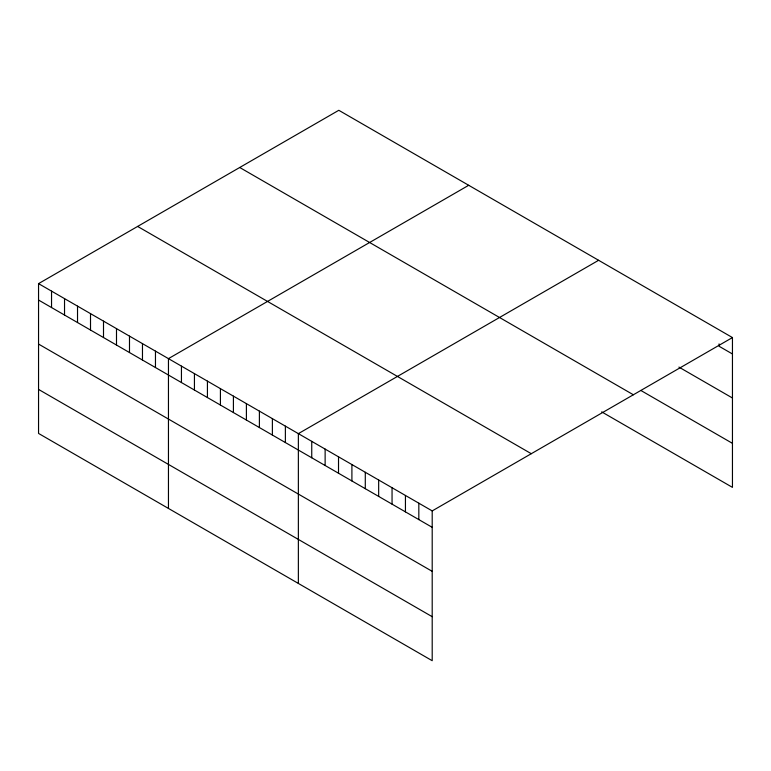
<?xml version="1.0" encoding="UTF-8"?>
<svg xmlns="http://www.w3.org/2000/svg" width="771" height="771" viewBox="0 0 771 771"><rect width="100%" height="100%" fill="white"/><g stroke="black" fill="none" stroke-linecap="round" stroke-linejoin="round"><path stroke-width="1.16" d="M732.45 337.563L432.203 510.913L432.203 660.708L38.55 433.437L38.55 283.632L338.797 110.292L732.45 337.563L732.45 487.368L601.698 411.878M468.701 185.291L168.454 358.631L168.454 508.436M598.604 260.29L298.367 433.639L298.367 583.435M732.45 353.976L719.064 346.256L719.064 343.905M678.914 367.092L732.45 398M640.817 390.444L732.45 443.344M239.714 167.49L633.367 394.771M137.633 226.433L531.286 453.705M38.55 283.632L432.203 510.913M38.55 300.044L432.203 527.325M38.55 344.068L432.203 571.34M38.55 389.413L432.203 616.694M418.826 503.184L418.826 519.596M405.44 495.454L405.44 511.867M392.053 487.725L392.053 504.138M378.667 479.996L378.667 496.418M365.29 472.276L365.29 488.689M351.904 464.547L351.904 480.959M338.517 456.817L338.517 473.23M325.131 449.088L325.131 465.501M311.744 441.359L311.744 457.781M285.376 426.132L285.376 442.554M272.385 418.634L272.385 435.046M259.393 411.136L259.393 427.548M246.402 403.638L246.402 420.05M233.411 396.14L233.411 412.552M220.419 388.632L220.419 405.045M207.428 381.134L207.428 397.547M194.437 373.636L194.437 390.049M181.445 366.138L181.445 382.551M155.463 351.133L155.463 367.545M142.471 343.635L142.471 360.047M129.489 336.137L129.489 352.549M116.498 328.639L116.498 345.051M103.507 321.131L103.507 337.544M90.515 313.633L90.515 330.046M77.524 306.135L77.524 322.548M64.533 298.637L64.533 315.05M51.541 291.13L51.541 307.552"/></g></svg>
